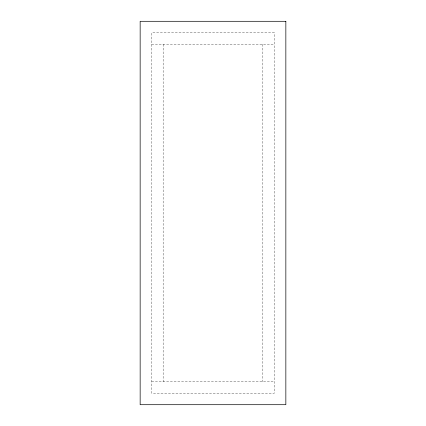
<?xml version="1.0" encoding="UTF-8"?>
<svg xmlns="http://www.w3.org/2000/svg" width="426" height="426" viewBox="0 0 426 426"><rect width="100%" height="100%" fill="white"/><g stroke="black" fill="none" stroke-linecap="round" stroke-linejoin="round"><path stroke-width="0.32" stroke-dasharray="2.13 1.6" d="M151.656 44.304L274.344 44.304M151.656 381.696L274.344 381.696M262.842 44.304L262.842 381.696M163.158 44.304L163.158 381.696M274.344 32.802L151.656 32.802L151.656 393.198L274.344 393.198L274.344 32.802"/><path stroke-width="0.64" d="M285.846 21.3L140.154 21.3L140.154 404.7L285.846 404.7L285.846 21.3"/></g></svg>
